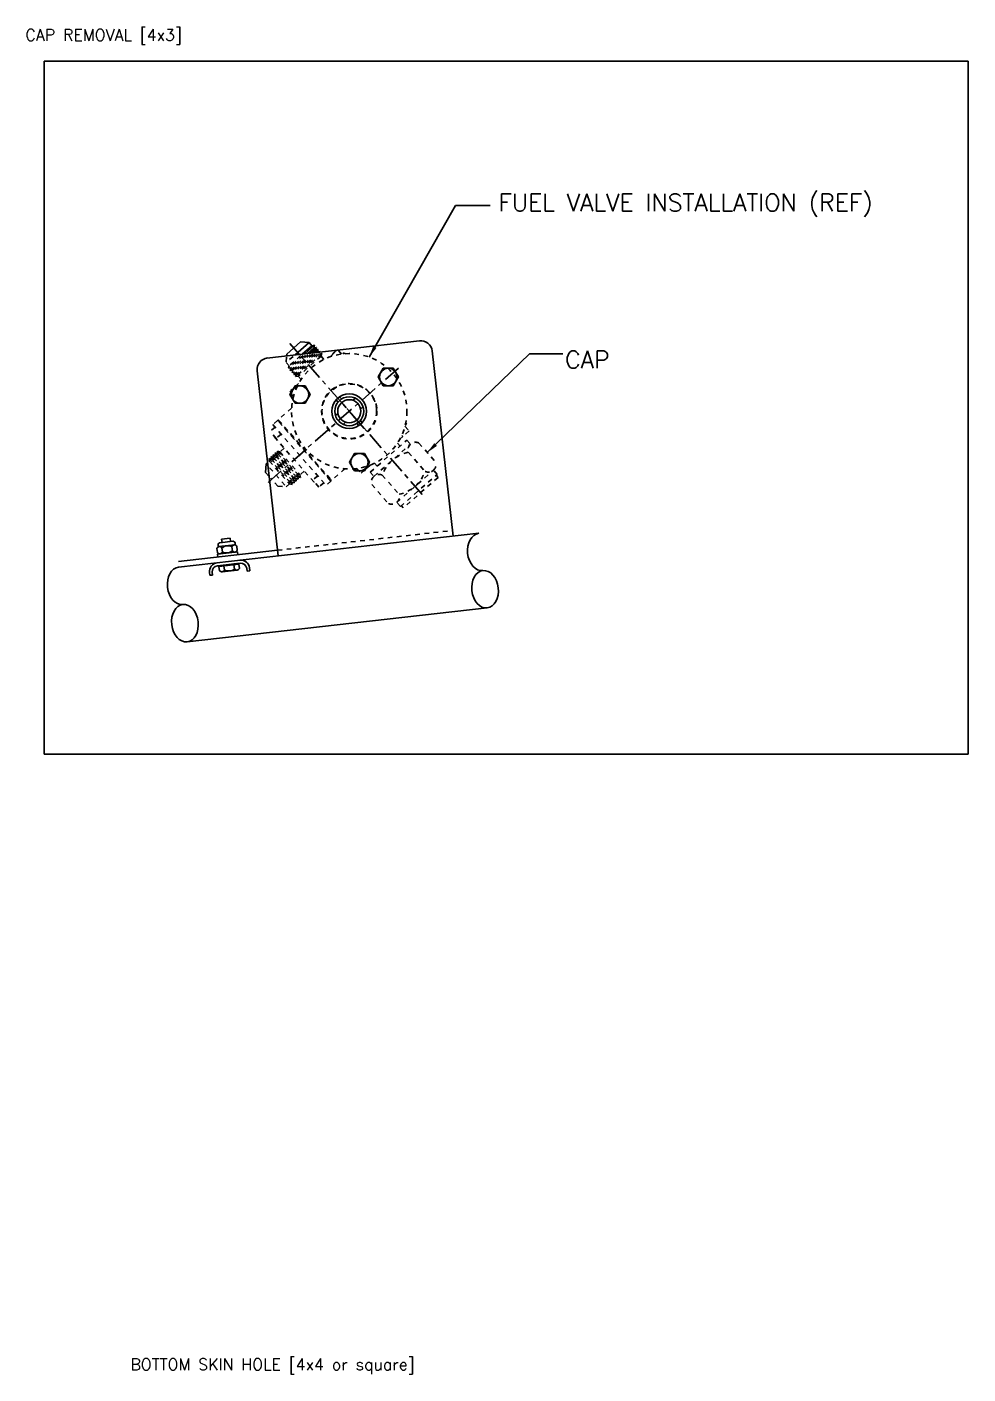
# Model space of a CAD drawing. Extents: x 0 to 235, y -192 to 68.
# Drawn here: x 46.61 to 66.98, y 28.82 to 57.98 of the extents above; entities that cross this region are included whole.
import ezdxf
from ezdxf.enums import TextEntityAlignment as Align

# ---------------------------------------------------------------- set-up
doc = ezdxf.new("R2010")
doc.units = 0
doc.header["$LTSCALE"] = 0.3
doc.header["$MEASUREMENT"] = 0
doc.linetypes.add('CENTER', pattern=[2, 1.25, -0.25, 0.25, -0.25])
doc.linetypes.add('HIDDEN', pattern=[0.375, 0.25, -0.125])
for name, color, linetype in [('1', 1, 'CONTINUOUS'), ('HW', 6, 'CONTINUOUS'), ('NOTES', 2, 'CONTINUOUS')]:
    doc.layers.add(name, color=color, linetype=linetype)
doc.styles.add('130', font='ROMANS', dxfattribs={"height": 0.125})
doc.styles.add('250', font='ROMANS', dxfattribs={"height": 0.25})
doc.styles.add('ROMANS', font='ROMANS.shx')
doc.dimstyles.new('DECIMAL', dxfattribs={"dimtxt": 0.125, "dimasz": 0.15, "dimexe": 0.12, "dimexo": 0.12, "dimgap": 0.05, "dimtad": 0, "dimtih": 1, "dimtoh": 1, "dimzin": 4, "dimdsep": 46, "dimtxsty": 'ROMANS', "dimcen": 0.09, "dimclrd": 6, "dimclre": 6, "dimclrt": 256, "dimadec": 0, "dimazin": 0, "dimtfac": 0.72, "dimtofl": 0, "dimtmove": 0, "dimatfit": 3, "dimfxl": 1, "dimtolj": 1, "dimtzin": 4, "dimarcsym": 0})
doc.dimstyles.new('FRACTION', dxfattribs={"dimtxt": 0.125, "dimasz": 0.15, "dimexe": 0.12, "dimexo": 0.12, "dimgap": 0.05, "dimtad": 0, "dimtih": 1, "dimtoh": 1, "dimdec": 4, "dimzin": 4, "dimdsep": 46, "dimlunit": 5, "dimtxsty": 'ROMANS', "dimcen": 0.09, "dimclrd": 6, "dimclre": 6, "dimclrt": 256, "dimadec": 0, "dimazin": 0, "dimtfac": 0.72, "dimtdec": 4, "dimtofl": 0, "dimtmove": 0, "dimatfit": 3, "dimfxl": 1, "dimfrac": 2, "dimtolj": 1, "dimtzin": 4, "dimarcsym": 0})

msp = doc.modelspace()

# ---------------------------------------------------------------- linework, layer by layer
at = {"layer": '1', "color": 41}
for p, q in [((55.102848, 51.185567), (51.799024, 50.812391)), ((52.231406, 50.897943), (52.532064, 51.16177)), ((52.409604, 50.881357), (52.715522, 51.1498)), ((52.532064, 51.16177), (52.715522, 51.1498)), ((52.572742, 50.899784), (52.777356, 51.079333)), ((52.624946, 50.905681), (52.832659, 51.087948)), ((52.67715, 50.911577), (52.81693, 51.034234)), ((52.777356, 51.079333), (52.715522, 51.1498)), ((52.729355, 50.917474), (52.872233, 51.042849)), ((52.777356, 51.079333), (52.832659, 51.087948)), ((52.81693, 51.034234), (52.832659, 51.087948)), ((52.81693, 51.034234), (52.872233, 51.042849)), ((52.856504, 50.989135), (52.872233, 51.042849)), ((52.228993, 50.860957), (52.231406, 50.897943)), ((52.781559, 50.923371), (52.856504, 50.989135)), ((52.833763, 50.929267), (52.911807, 50.99775)), ((52.856504, 50.989135), (52.911807, 50.99775)), ((52.885967, 50.935164), (52.896078, 50.944036)), ((52.896078, 50.944036), (52.911807, 50.99775)), ((52.896078, 50.944036), (52.951381, 50.952652)), ((52.948322, 50.942207), (52.951381, 50.952652)), ((55.832244, 46.955423), (55.379328, 50.965206)), ((52.04529, 46.527677), (51.592374, 50.537459)), ((53.375689, 49.972948), (53.300525, 49.906991)), ((53.340099, 49.861893), (53.300525, 49.906991)), ((53.415263, 49.927849), (53.375689, 49.972948)), ((53.716629, 49.942845), (53.664086, 49.896738)), ((53.338614, 49.611137), (53.28607, 49.56503)), ((53.881521, 49.754933), (53.828978, 49.708826)), ((53.503505, 49.423226), (53.450962, 49.377119)), ((53.791902, 49.347015), (53.752328, 49.392114)), ((53.867067, 49.412972), (53.791902, 49.347015)), ((53.867067, 49.412972), (53.827493, 49.458071)), ((51.773833, 48.337828), (51.785803, 48.521286)), ((51.817013, 48.548672), (51.785803, 48.521286)), ((51.825175, 48.476418), (51.785803, 48.521286)), ((51.850727, 48.250199), (51.773833, 48.337828)), ((49.890676, 46.284307), (56.386386, 47.018015)), ((49.890676, 46.410102), (52.03126, 46.651887)), ((50.72998, 46.315708), (51.225827, 46.371716)), ((50.564157, 46.108789), (50.557198, 46.170397)), ((50.564157, 46.108789), (50.626759, 46.11586)), ((50.626759, 46.11586), (50.6198, 46.177468)), ((51.195412, 46.352178), (50.763988, 46.303448)), ((50.775099, 46.205073), (50.763988, 46.303448)), ((51.144842, 46.362568), (50.810965, 46.324856)), ((50.812761, 46.308957), (50.810965, 46.324856)), ((51.154706, 46.221786), (50.831759, 46.185308)), ((50.882955, 46.217256), (50.871844, 46.31563)), ((51.098667, 46.241621), (51.087556, 46.339996)), ((51.146638, 46.346669), (51.144842, 46.362568)), ((51.206523, 46.253804), (51.195412, 46.352178)), ((51.371026, 46.199927), (51.364067, 46.261535)), ((51.371026, 46.199927), (51.433628, 46.206998)), ((51.433628, 46.206998), (51.426669, 46.268606))]:
    msp.add_line(p, q, dxfattribs=at)
at = {"layer": '1', "color": 41, "linetype": 'CENTER'}
for p, q in [((55.165804, 47.857116), (52.297933, 51.125358)), ((54.649127, 50.594807), (51.784624, 48.081214)), ((53.908632, 49.289796), (53.258959, 50.030167))]:
    msp.add_line(p, q, dxfattribs=at)
at = {"layer": '1', "color": 41, "linetype": 'HIDDEN'}
for p, q in [((52.368799, 50.845551), (52.219436, 50.714485)), ((52.226942, 50.829528), (52.219436, 50.714485)), ((52.584141, 50.869875), (52.265542, 50.590305)), ((52.531937, 50.863978), (52.28127, 50.644019)), ((52.68855, 50.881668), (52.305116, 50.545206)), ((52.636346, 50.875771), (52.320844, 50.59892)), ((52.792958, 50.893461), (52.34469, 50.500107)), ((52.740754, 50.887565), (52.360418, 50.553821)), ((52.897367, 50.905254), (52.384264, 50.455008)), ((52.845162, 50.899358), (52.399992, 50.508722)), ((52.990955, 50.907553), (52.423838, 50.40991)), ((52.935652, 50.898938), (52.439566, 50.463624)), ((52.975226, 50.853839), (52.47914, 50.418525)), ((52.935652, 50.898938), (52.938875, 50.909943)), ((52.935652, 50.898938), (52.990955, 50.907553)), ((52.975226, 50.853839), (52.990955, 50.907553)), ((53.03663, 50.783863), (52.975226, 50.853839)), ((53.297375, 50.971884), (53.129358, 50.82445)), ((53.19707, 50.870563), (53.335706, 50.992216)), ((53.212097, 50.853439), (53.19707, 50.870563)), ((53.30397, 50.964368), (53.297375, 50.971884)), ((53.417603, 50.898885), (53.335706, 50.992216)), ((53.471474, 50.925094), (53.445508, 50.902309)), ((53.487963, 50.906303), (53.471474, 50.925094)), ((52.28127, 50.644019), (52.219436, 50.714485)), ((52.28127, 50.644019), (52.265542, 50.590305)), ((52.320844, 50.59892), (52.265542, 50.590305)), ((52.320844, 50.59892), (52.305116, 50.545206)), ((52.360418, 50.553821), (52.305116, 50.545206)), ((52.360418, 50.553821), (52.34469, 50.500107)), ((52.399992, 50.508722), (52.34469, 50.500107)), ((52.399992, 50.508722), (52.384264, 50.455008)), ((52.439566, 50.463624), (52.384264, 50.455008)), ((52.439566, 50.463624), (52.423838, 50.40991)), ((52.295095, 50.079083), (52.433731, 50.200735)), ((52.488252, 50.261882), (52.320235, 50.114447)), ((52.47914, 50.418525), (52.423838, 50.40991)), ((52.448757, 50.183611), (52.433731, 50.200735)), ((52.540544, 50.348549), (52.47914, 50.418525)), ((52.376993, 49.985752), (52.295095, 50.079083)), ((52.32683, 50.106931), (52.320235, 50.114447)), ((52.369971, 49.958529), (52.344005, 49.935744)), ((52.360494, 49.916953), (52.344005, 49.935744)), ((52.335696, 49.728891), (52.048326, 49.476724)), ((51.978261, 49.313988), (51.87303, 49.221648)), ((52.033293, 49.463533), (51.928063, 49.371194)), ((51.928063, 49.371194), (53.082305, 48.055813)), ((53.187535, 48.148152), (52.033293, 49.463533)), ((52.052234, 49.45711), (52.033293, 49.463533)), ((52.048326, 49.476724), (53.202568, 48.161344)), ((52.048326, 49.476724), (52.052234, 49.45711)), ((52.052234, 49.45711), (53.183628, 48.167767)), ((54.790529, 49.333955), (54.878926, 49.233218)), ((54.790599, 49.334212), (54.872496, 49.240881)), ((54.79762, 49.361435), (54.823586, 49.38422)), ((54.807097, 49.403011), (54.823586, 49.38422)), ((52.003483, 49.072984), (51.87303, 49.221648)), ((51.971235, 49.109734), (51.963718, 49.103138)), ((51.963718, 49.103138), (52.821155, 48.125998)), ((52.108713, 49.165323), (52.003483, 49.072984)), ((54.67934, 49.058082), (54.740623, 49.111858)), ((54.718936, 49.136573), (54.740623, 49.111858)), ((54.878926, 49.233218), (54.740623, 49.111858)), ((54.872496, 49.240881), (54.87233, 49.240734)), ((51.937852, 48.71757), (52.435495, 48.150453)), ((51.946467, 48.662268), (51.937852, 48.71757)), ((51.991566, 48.701842), (51.937852, 48.71757)), ((51.982951, 48.757144), (52.480594, 48.190027)), ((52.036665, 48.741416), (51.982951, 48.757144)), ((51.991566, 48.701842), (51.982951, 48.757144)), ((51.991566, 48.701842), (52.42688, 48.205756)), ((52.02805, 48.796718), (52.525693, 48.229601)), ((52.036665, 48.741416), (52.02805, 48.796718)), ((52.081764, 48.78099), (52.02805, 48.796718)), ((52.036665, 48.741416), (52.471979, 48.24533)), ((52.17478, 48.862611), (52.081764, 48.78099)), ((52.081764, 48.78099), (52.517078, 48.284904)), ((54.627048, 48.971414), (54.683501, 48.90708)), ((51.85627, 48.58312), (51.845397, 48.573579)), ((51.847655, 48.638422), (52.345298, 48.071305)), ((51.85627, 48.58312), (51.847655, 48.638422)), ((51.901369, 48.622694), (51.847655, 48.638422)), ((51.85627, 48.58312), (52.291584, 48.087034)), ((51.860981, 48.435613), (52.221117, 48.025199)), ((51.892753, 48.677996), (52.390397, 48.110879)), ((51.946467, 48.662268), (51.892753, 48.677996)), ((51.901369, 48.622694), (51.892753, 48.677996)), ((51.901369, 48.622694), (52.336683, 48.126608)), ((51.946467, 48.662268), (52.381781, 48.166182)), ((53.489938, 48.41351), (53.202568, 48.161344)), ((53.679628, 48.413661), (53.696117, 48.39487)), ((53.696117, 48.39487), (53.722083, 48.417655)), ((53.750251, 48.421114), (53.838648, 48.320378)), ((53.976951, 48.441738), (53.907799, 48.381058)), ((53.955263, 48.466453), (53.976951, 48.441738)), ((53.976951, 48.441738), (54.038234, 48.495514)), ((54.130961, 48.5361), (54.187415, 48.471766)), ((51.905746, 48.187499), (51.886533, 48.209395)), ((52.037659, 48.03717), (51.905746, 48.187499)), ((52.336683, 48.126608), (52.345298, 48.071305)), ((52.336683, 48.126608), (52.390397, 48.110879)), ((52.381781, 48.166182), (52.435495, 48.150453)), ((52.381781, 48.166182), (52.390397, 48.110879)), ((52.42688, 48.205756), (52.435495, 48.150453)), ((52.42688, 48.205756), (52.480594, 48.190027)), ((52.471979, 48.24533), (52.525693, 48.229601)), ((52.471979, 48.24533), (52.480594, 48.190027)), ((52.610094, 48.366525), (52.517078, 48.284904)), ((52.517078, 48.284904), (52.525693, 48.229601)), ((52.901654, 48.261683), (52.796424, 48.169344)), ((52.926876, 48.02068), (52.796424, 48.169344)), ((52.828672, 48.132594), (52.821155, 48.125998)), ((53.187535, 48.148152), (53.082305, 48.055813)), ((53.183628, 48.167767), (53.202568, 48.161344)), ((53.187535, 48.148152), (53.183628, 48.167767)), ((53.907799, 48.381058), (53.838648, 48.320378)), ((52.037659, 48.03717), (52.221117, 48.025199)), ((52.291584, 48.087034), (52.221117, 48.025199)), ((52.291584, 48.087034), (52.345298, 48.071305)), ((53.032107, 48.113019), (52.926876, 48.02068)), ((52.03126, 46.651887), (55.818214, 47.079634))]:
    msp.add_line(p, q, dxfattribs=at)
at = {"layer": '1', "color": 4, "linetype": 'HIDDEN'}
for p, q in [((54.038965, 48.341501), (54.831951, 49.037344)), ((54.831951, 49.037344), (54.911099, 48.947147)), ((54.118113, 48.251304), (54.911099, 48.947147)), ((54.86243, 48.771398), (55.225192, 48.357993)), ((55.091682, 48.972566), (55.454444, 48.559161)), ((54.038965, 48.341501), (54.118113, 48.251304)), ((54.298695, 48.276723), (54.661457, 47.863318)), ((54.612788, 47.687569), (55.405774, 48.383412)), ((54.691936, 47.597372), (55.484922, 48.293215)), ((55.505475, 48.228099), (54.753829, 47.568532)), ((55.484922, 48.293215), (55.405774, 48.383412)), ((55.464252, 48.275077), (55.505475, 48.228099)), ((54.069443, 48.075555), (54.432205, 47.66215)), ((54.691936, 47.597372), (54.612788, 47.687569)), ((54.712606, 47.61551), (54.753829, 47.568532))]:
    msp.add_line(p, q, dxfattribs=at)
at = {"layer": '1', "color": 41, "linetype": 'Continuous'}
msp.add_line((50.073176, 44.668581), (56.568887, 45.40229), dxfattribs=at)
at = {"layer": '1', "color": 41}
for points in [[(54.320665, 50.214104), (54.537749, 50.213885), (54.646481, 50.401775), (54.538129, 50.589885), (54.321046, 50.590104), (54.212314, 50.402214)], [(52.409661, 49.833398), (52.626745, 49.833178), (52.735477, 50.021068), (52.627125, 50.209178), (52.410041, 50.209398), (52.301309, 50.021508)], [(53.694865, 48.368773), (53.911948, 48.368553), (54.02068, 48.556443), (53.912329, 48.744553), (53.695245, 48.744773), (53.586513, 48.556882)]]:
    msp.add_lwpolyline(points, close=True, dxfattribs=at)
at = {"layer": '1', "color": 41, "linetype": 'HIDDEN'}
for radius in [1.25, 0.6, 0.59]:
    msp.add_circle((53.583796, 49.659982), radius, dxfattribs=at)
at = {"layer": '1', "color": 41}
for centre, radius in [((54.429397, 50.401994), 0.188), ((52.518393, 50.021288), 0.188), ((53.583796, 49.659982), 0.375), ((53.583796, 49.659982), 0.3125), ((53.583796, 49.659982), 0.25), ((53.803597, 48.556663), 0.188)]:
    msp.add_circle(centre, radius, dxfattribs=at)
for centre, radius, start, end in [((55.130908, 50.937146), 0.25, 6.4444009, 96.4444009), ((51.840795, 50.565519), 0.25, 96.4444009, 186.4444009), ((50.74401, 46.191498), 0.188, 96.4444009, 186.4444009), ((51.239857, 46.247505), 0.188, 6.4444009, 96.4444009), ((51.239857, 46.247505), 0.125, 6.4444009, 96.4444009), ((50.74401, 46.191498), 0.125, 96.4444009, 186.4444009), ((50.824139, 46.254438), 0.069583, 225.1892662, 327.6995356), ((50.966841, 46.441653), 0.239564, 249.5028955, 303.3859062), ((51.147707, 46.290986), 0.069583, 225.1892662, 327.6995356)]:
    msp.add_arc(centre, radius, start, end, dxfattribs=at)
at = {"layer": '1', "color": 4, "linetype": 'HIDDEN'}
for centre, radius, start, end in [((55.020773, 48.822162), 0.166281, 64.7581116, 131.2668448), ((55.011342, 48.033142), 0.753125, 101.4040104, 161.1296791), ((55.020773, 48.822162), 0.166281, 131.2668448, 197.7755779), ((55.296101, 48.508397), 0.166281, 311.2668448, 17.7755779), ((54.227786, 48.126319), 0.166281, 131.2668448, 197.7755779), ((54.227786, 48.126319), 0.166281, 64.7581116, 131.2668448), ((54.512545, 48.601574), 0.753125, 281.4040104, 341.1296791), ((55.296101, 48.508397), 0.166281, 244.7581116, 311.2668448), ((54.503114, 47.812554), 0.166281, 311.2668448, 17.7755779), ((54.503114, 47.812554), 0.166281, 244.7581116, 311.2668448)]:
    msp.add_arc(centre, radius, start, end, dxfattribs=at)
at = {"layer": '1', "color": 41, "linetype": 'Continuous'}
for centre in [(56.432011, 46.614084), (49.936301, 45.880376)]:
    msp.add_ellipse(centre, major_axis=(0.045625, -0.403931), ratio=0.707106781, start_param=3.141592654, end_param=6.283185307, dxfattribs=at)
for centre in [(56.523262, 45.806221), (50.027551, 45.072513)]:
    msp.add_ellipse(centre, major_axis=(0.045625, -0.403931), ratio=0.707106781, dxfattribs=at)
at = {"layer": 'HW', "color": 41}
for p, q in [((50.721121, 46.687601), (50.730328, 46.606092)), ((50.743803, 46.765659), (50.748541, 46.723714)), ((50.824508, 46.737027), (50.77071, 46.73095)), ((51.062207, 46.846922), (50.783479, 46.815439)), ((51.008365, 46.911526), (50.821553, 46.890425)), ((50.829437, 46.82063), (50.821553, 46.890425)), ((51.039702, 46.761334), (50.824508, 46.737027)), ((50.828718, 46.699754), (50.837925, 46.618245)), ((51.016249, 46.841731), (51.008365, 46.911526)), ((51.093501, 46.76741), (51.039702, 46.761334)), ((51.043912, 46.724061), (51.053119, 46.642552)), ((51.111987, 46.807247), (51.116724, 46.765302)), ((51.151509, 46.736214), (51.160716, 46.654705)), ((51.164926, 46.617433), (50.734538, 46.568819)), ((50.734538, 46.568819), (50.741609, 46.506217)), ((51.164926, 46.617433), (51.171997, 46.554831))]:
    msp.add_line(p, q, dxfattribs=at)
for centre, radius, start, end in [((50.7772, 46.673488), 0.057827, 27.014393, 165.8744088), ((50.788531, 46.770711), 0.045012, 96.4444009, 186.4444009), ((50.951752, 46.575241), 0.175045, 58.2311902, 134.6576116), ((51.099991, 46.709948), 0.057827, 27.014393, 165.8744088), ((51.067259, 46.802195), 0.045012, 6.4444009, 96.4444009), ((50.781846, 46.632358), 0.057827, 207.014393, 345.8744088), ((50.930085, 46.767065), 0.175045, 238.2311902, 314.6576116), ((51.104637, 46.668818), 0.057827, 207.014393, 345.8744088)]:
    msp.add_arc(centre, radius, start, end, dxfattribs=at)
at = {"layer": 'NOTES'}
for p, q in [((66.978748, 57.238436), (46.978748, 57.238436)), ((46.978748, 57.238436), (46.978748, 42.238436)), ((66.978748, 42.238436), (66.978748, 57.238436)), ((46.978748, 42.238436), (66.978748, 42.238436))]:
    msp.add_line(p, q, dxfattribs=at)

# ---------------------------------------------------------------- texts
at = {"layer": 'NOTES', "color": 11, "style": '250'}
for s, p in [('CAP REMOVAL [4x3]', (48.267855, 57.788584)), ('BOTTOM SKIN HOLE [4x4 or square]', (51.922252, 29.010072))]:
    msp.add_text(s, height=0.25, dxfattribs=at).set_placement(p, align=Align.MIDDLE)
at = {"layer": 'NOTES', "char_height": 0.375}
for s, insert, attachment_point, style in [('FUEL VALVE INSTALLATION (REF)', (56.813736, 54.115869), 4, '130'), ('CAP', (58.255725, 50.96599), 1, 'ROMANS')]:
    msp.add_mtext(s, dxfattribs=dict(at, insert=insert, attachment_point=attachment_point, style=style))

# ---------------------------------------------------------------- leaders
at = {"layer": 'NOTES', "color": 6, "annotation_type": 0, "has_hookline": 1, "hookline_direction": 0}
msp.add_leader([(54.01487, 50.8333), (55.883736, 54.115869), (56.633736, 54.115869)], dimstyle='DECIMAL', override={"dimasz": 0.25}, dxfattribs=at)
at = {"layer": 'NOTES', "annotation_type": 0, "has_hookline": 1, "hookline_direction": 0, "text_width": 0.964286}
msp.add_leader([(55.273063, 48.765864), (57.487752, 50.90349), (58.205725, 50.90349)], dimstyle='FRACTION', override={"dimasz": 0.25, "dimgap": 0.05, "dimtad": 0}, dxfattribs=at)

doc.saveas('drawing.dxf')
